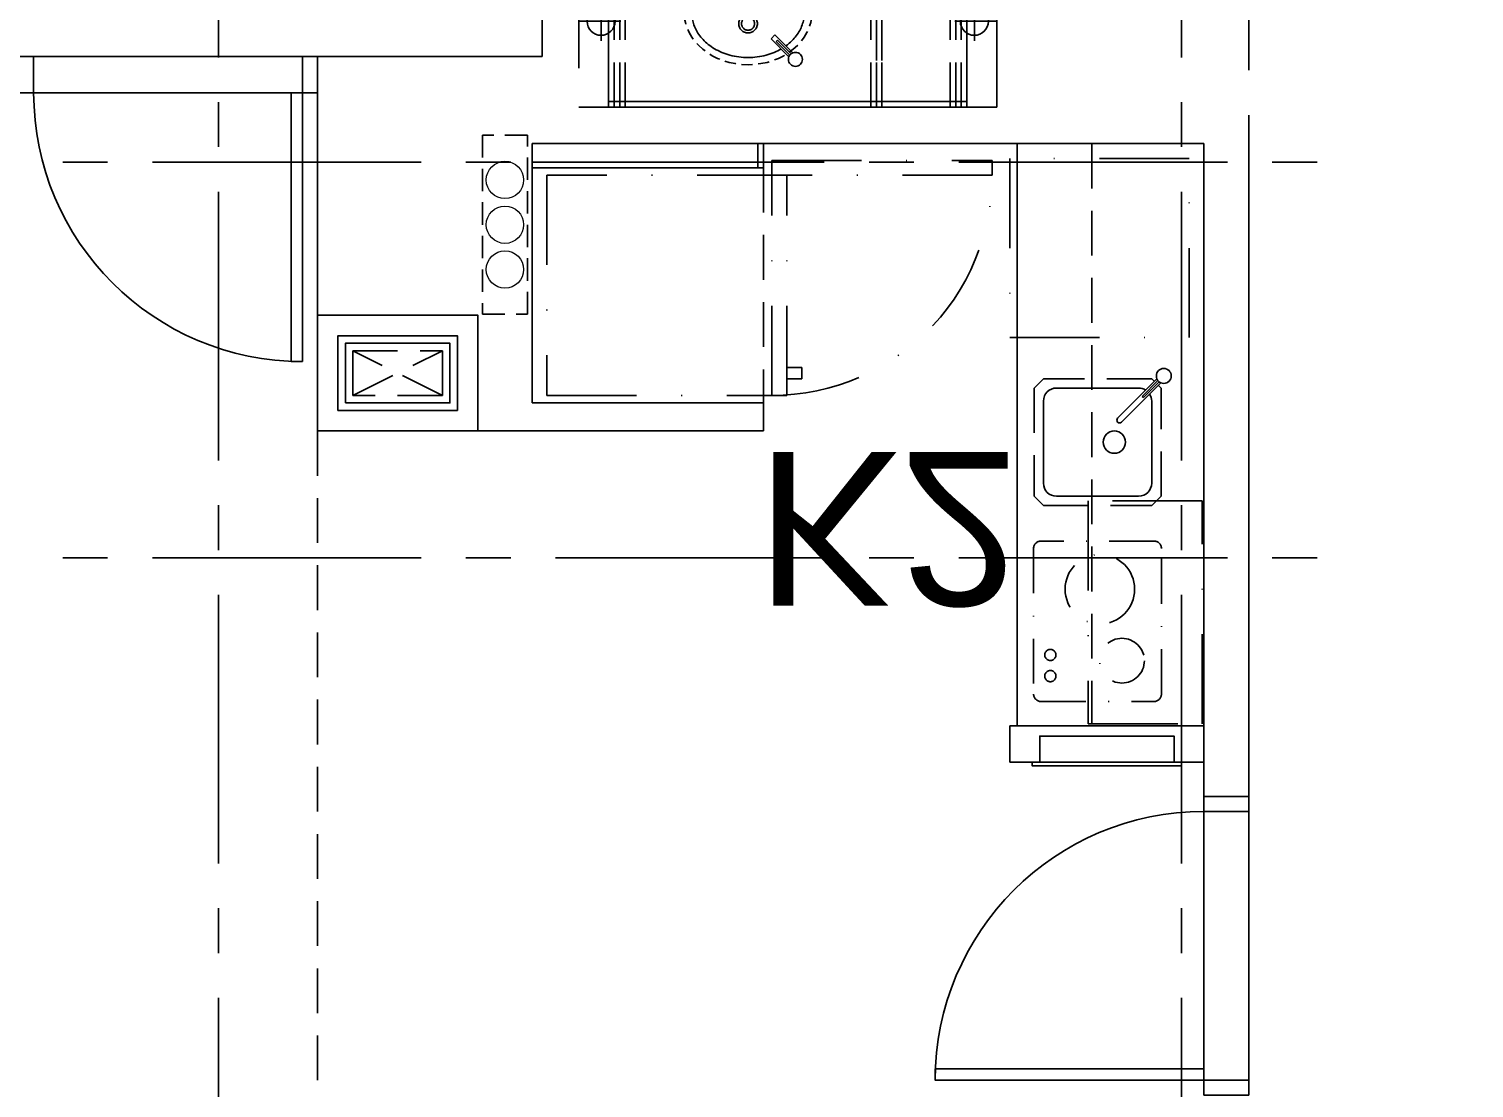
# Model space of a CAD drawing. Header units: inches. Extents: x 5995 to 10907, y 3795 to 5123.
# Drawn here: x 8814.8 to 9008.3, y 4742.2 to 4884.1 of the extents above; entities that cross this region are included whole.
import ezdxf
from ezdxf.xclip import XClip

# ---------------------------------------------------------------- set-up
doc = ezdxf.new("R2010")
doc.units = ezdxf.units.IN
doc.header["$LTSCALE"] = 48
doc.header["$MEASUREMENT"] = 0
doc.header["$XCLIPFRAME"] = 0
for name, pattern in [('CENTER2', [1.125, 0.75, -0.125, 0.125, -0.125]), ('DASHDOT2', [0.5, 0.25, -0.125, 0, -0.125]), ('HIDDEN', [0.375, 0.25, -0.125]), ('HIDDEN2', [0.1875, 0.125, -0.0625])]:
    doc.linetypes.add(name, pattern=pattern)
for name, color, linetype in [('_0_Objects', 8, 'Continuous'), ('A-Door', 8, 'Continuous'), ('A-Door-Head', 8, 'Continuous'), ('A-Eqpm', 8, 'Continuous'), ('A-Eqpm-NIC', 8, 'DASHDOT2'), ('A-Flor-Case', 8, 'Continuous'), ('A-Flor-Case-Hidden', 8, 'HIDDEN2'), ('A-Flor-Outline', 8, 'Continuous'), ('A-Flor-Ovhd', 8, 'HIDDEN2'), ('A-Flor-Pfix', 8, 'Continuous'), ('A-Flor-Soffit', 8, 'HIDDEN2'), ('A-Flor-Spcl', 8, 'Continuous'), ('A-Flor-Wall Mtd Fixture', 8, 'Continuous'), ('A-Grid(3-32)', 8, 'CENTER2'), ('A-HVAC', 8, 'HIDDEN2'), ('A-Roof-Below', 8, 'Continuous'), ('A-Wall-Full', 8, 'Continuous')]:
    doc.layers.add(name, color=color, linetype=linetype)
doc.layers.add('G-Anno-Nplt', color=8, linetype='Continuous', lineweight=18, plot=False)
doc.layers.add('G-Anno-View', color=8, linetype='Continuous', lineweight=18, plot=False)
doc.styles.add('G1DIM', font='arial.ttf')
doc.dimstyles.new('Aec-Arch-I-96', dxfattribs={"dimscale": 96, "dimtxt": 0.09375, "dimasz": 0.0625, "dimexe": 0.0625, "dimexo": 0.0625, "dimgap": 0.03125, "dimtad": 1, "dimdec": 3, "dimzin": 3, "dimdsep": 46, "dimlunit": 4, "dimtxsty": 'G1DIM', "dimblk": 'ARCHTICK', "dimcen": 0.09375, "dimclrd": 256, "dimclre": 256, "dimclrt": 256, "dimazin": 2, "dimtfac": 0.75, "dimtdec": 3, "dimtix": 1, "dimtmove": 2, "dimatfit": 2, "dimldrblk": 'OPEN90', "dimfxl": 0.0625, "dimtolj": 1, "dimtzin": 0, "dimarcsym": 0})

# ---------------------------------------------------------------- blocks, each defined once
blk = doc.blocks.new('36in door')
blk.add_lwpolyline([(-1.5, -36), (0, -36), (0, 0), (-1.5, 0)], close=True)
blk.add_arc((0, 0), 36, 180, 270)
blk = doc.blocks.new('refrigerator')
blk.add_line((-30.125, 0), (-30.125, -29.5))
for points in [[(-32.125, -29.5), (0, -29.5), (0, 0), (-32.125, 0)], [(-34.125, -3.75), (-32.125, -3.75), (-32.125, -2.25), (-34.125, -2.25)], [(-59.62500000000008, -31.5), (-59.62500000000008, -29.5), (-30.12500000000008, -29.5), (-30.12500000000008, -31.5)]]:
    blk.add_lwpolyline(points, close=True)
blk.add_arc((-30.12500000000008, -29.5), 29.5, 89.9999999999998, 183.8874415421603)
blk = doc.blocks.new('kitchen faucet')
for p, q in [((0.9270248108869579, 0.375), (8.375, 0.375)), ((1, 0.125), (4, 0.125)), ((4, -0.125), (4, 0.125)), ((0.9270248108869579, -0.375), (8.375, -0.375)), ((1, -0.125), (4, -0.125))]:
    blk.add_line(p, q)
blk.add_circle((0, 0), 1)
blk.add_arc((8.375, 0), 0.3749999999999999, 270, 90)
blk = doc.blocks.new('kitchen sink')
blk.add_lwpolyline([(-14.94352743241843, -6.97385751830825, 0.1433289715802879), (-14, -7.25), (-3, -7.25, 0.414213562373095), (-1.25, -5.5), (-1.25, 5.5, 0.414213562373095), (-3, 7.25), (-14, 7.25, 0.414213562373095), (-15.75, 5.5), (-15.75, -5.5, 0.1433289715802932), (-15.47385751830827, -6.443527432418477, 0.1433289715802932)], format="xyb")
blk.add_circle((-10.75, 0), 1.5)
at = {"layer": 'A-Flor-Case-Hidden'}
for p, q in [((-15.75, 8.5), (-17, 7.25)), ((-1.25, 8.5), (0, 7.25)), ((-16.6401650429449, -7.609834957055), (-17, -7.25)), ((-1.25, -8.5), (0, -7.25)), ((-15.75, -8.5), (-16.10983495705516, -8.140165042944773))]:
    blk.add_line(p, q, dxfattribs=at)
for points in [[(-1.25, 8.5), (-15.75000000000001, 8.5)], [(-17, 7.25), (-17, -7.25)], [(0, -7.25), (0, 7.25)], [(-15.75, -8.5), (-1.25, -8.5)]]:
    blk.add_lwpolyline(points, dxfattribs=at)
at = {"rotation": 45.00000000000001}
blk.add_blockref('kitchen faucet', (-17.375, -8.875), dxfattribs=at)
blk = doc.blocks.new('cooktop')
at = {"ltscale": 0.5}
blk.add_lwpolyline([(-7.5625, -21.5), (7.5625, -21.5, 0.414213562373095), (8.5625, -20.5), (8.5625, -1, 0.414213562373095), (7.5625, 0), (-7.5625, 0, 0.414213562373095), (-8.5625, -1), (-8.5625, -20.5, 0.414213562373095)], format="xyb", close=True, dxfattribs=at)
for centre, radius in [((-3.272838357697431, -5.46857169271675), 3), ((6.323797393350439, -3.40167314921996), 0.75), ((6.323797393350439, -6.241313674500589), 0.75), ((-0.3137133851775005, -15.04573224458431), 4.655318865639856)]:
    blk.add_circle(centre, radius, dxfattribs=at)
blk = doc.blocks.new('_ArchTick')
at = {"linetype": 'ByBlock', "const_width": 0.15}
blk.add_lwpolyline([(-0.5, -0.5), (0.5, 0.5)], dxfattribs=at)
blk = doc.blocks.new('*D177')
at = {"layer": 'Defpoints', "transparency": 16777216}
for p in [(-59.00000000001455, 34.87499999996908), (-90.00000000001455, 34.74999999999091), (-59.00000000001455, 25.02093548732591)]:
    blk.add_point(p, dxfattribs=at)
at = {"layer": 'G-Anno-Nplt', "lineweight": -2, "transparency": 16777216}
for p, q in [((-90.00000000001455, 33.24999999999091), (-90.00000000001455, 23.52093548732591)), ((-59.00000000001455, 33.37499999996908), (-59.00000000001455, 23.52093548732591)), ((-90.00000000001455, 25.02093548732591), (-59.00000000001455, 25.02093548732591))]:
    blk.add_line(p, q, dxfattribs=at)
at = {"layer": 'G-Anno-Nplt', "lineweight": -2, "transparency": 16777216, "xscale": 1.5, "yscale": 1.5, "zscale": 1.5, "rotation": 180}
blk.add_blockref('_ArchTick', (-90.00000000001455, 25.02093548732591), dxfattribs=at)
at = {"layer": 'G-Anno-Nplt', "lineweight": -2, "transparency": 16777216, "xscale": 1.5, "yscale": 1.5, "zscale": 1.5}
blk.add_blockref('_ArchTick', (-59.00000000001455, 25.02093548732591), dxfattribs=at)
at = {"layer": 'G-Anno-Nplt', "transparency": 16777216, "insert": (-74.50000000001455, 26.90053985294665), "char_height": 2.25, "attachment_point": 5, "style": 'G1DIM'}
blk.add_mtext('\\A1;2\'-7"', dxfattribs=at)
blk = doc.blocks.new('_Open90')
at = {"linetype": 'ByBlock', "lineweight": -2}
for p, q in [((0, 0), (-1, 0)), ((-0.5, 0.5), (0, 0)), ((0, 0), (-0.5, -0.5))]:
    blk.add_line(p, q, dxfattribs=at)
blk = doc.blocks.new('*D178')
at = {"layer": 'Defpoints', "transparency": 16777216}
for p in [(-59.00000000001455, 34.74999999999272), (-24.99999999998727, 34.75000000000364), (-24.99999999998727, 25.02093548732591)]:
    blk.add_point(p, dxfattribs=at)
at = {"layer": 'G-Anno-Nplt', "lineweight": -2, "transparency": 16777216}
for p, q in [((-59.00000000001455, 33.24999999999272), (-59.00000000001455, 23.52093548732591)), ((-24.99999999998727, 33.25000000000364), (-24.99999999998727, 23.52093548732591)), ((-59.00000000001455, 25.02093548732591), (-24.99999999998727, 25.02093548732591))]:
    blk.add_line(p, q, dxfattribs=at)
at = {"layer": 'G-Anno-Nplt', "lineweight": -2, "transparency": 16777216, "xscale": 1.5, "yscale": 1.5, "zscale": 1.5, "rotation": 180}
blk.add_blockref('_ArchTick', (-59.00000000001455, 25.02093548732591), dxfattribs=at)
at = {"layer": 'G-Anno-Nplt', "lineweight": -2, "transparency": 16777216, "xscale": 1.5, "yscale": 1.5, "zscale": 1.5}
blk.add_blockref('_ArchTick', (-24.99999999998727, 25.02093548732591), dxfattribs=at)
at = {"layer": 'G-Anno-Nplt', "transparency": 16777216, "insert": (-42.00000000000091, 26.91972470969972), "char_height": 2.25, "attachment_point": 5, "style": 'G1DIM'}
blk.add_mtext('\\A1;2\'-10"', dxfattribs=at)
blk = doc.blocks.new('*D179')
at = {"layer": 'Defpoints', "transparency": 16777216}
for p in [(-59.00000000001637, 34.74999999999272), (-65.8420733913299, 1.938201646952453e-15), (-59.00000000001637, 0)]:
    blk.add_point(p, dxfattribs=at)
at = {"layer": 'G-Anno-Nplt', "lineweight": -2, "transparency": 16777216}
for p, q in [((-60.50000000001637, 34.74999999999272), (-67.34207339132989, 34.74999999999272)), ((-65.84207339132989, 34.74999999999272), (-65.8420733913299, 1.938201646952453e-15)), ((-60.50000000001637, 4.249154173235983e-16), (-67.3420733913299, 2.363117064276051e-15))]:
    blk.add_line(p, q, dxfattribs=at)
at = {"layer": 'G-Anno-Nplt', "lineweight": -2, "transparency": 16777216, "xscale": 1.5, "yscale": 1.5, "zscale": 1.5}
for p, rotation in [((-65.84207339132989, 34.74999999999272), 90), ((-65.8420733913299, 1.938201646952453e-15), 270)]:
    blk.add_blockref('_ArchTick', p, dxfattribs=dict(at, rotation=rotation))
at = {"layer": 'G-Anno-Nplt', "transparency": 16777216, "insert": (-68.59842571056592, 17.37499999999635), "char_height": 2.25, "attachment_point": 5, "rotation": 90, "style": 'G1DIM'}
blk.add_mtext('\\A1;2\'-10{\\H0.750000x;\\S3/4;}"', dxfattribs=at)
blk = doc.blocks.new('*D180')
at = {"layer": 'Defpoints', "transparency": 16777216}
for p in [(-24.99999999998727, 25.02093548732591), (1.818989403545856e-12, 25.02093548732591), (1.818989403545856e-12, 25.02093548732591)]:
    blk.add_point(p, dxfattribs=at)
at = {"layer": 'G-Anno-Nplt', "lineweight": -2, "transparency": 16777216}
blk.add_line((-24.99999999998727, 25.02093548732591), (1.818989403545856e-12, 25.02093548732591), dxfattribs=at)
at = {"layer": 'G-Anno-Nplt', "lineweight": -2, "transparency": 16777216, "xscale": 1.5, "yscale": 1.5, "zscale": 1.5, "rotation": 180}
blk.add_blockref('_ArchTick', (-24.99999999998727, 25.02093548732591), dxfattribs=at)
at = {"layer": 'G-Anno-Nplt', "lineweight": -2, "transparency": 16777216, "xscale": 1.5, "yscale": 1.5, "zscale": 1.5}
blk.add_blockref('_ArchTick', (1.818989403545856e-12, 25.02093548732591), dxfattribs=at)
at = {"layer": 'G-Anno-Nplt', "transparency": 16777216, "insert": (-12.49999999999272, 26.90053985294665), "char_height": 2.25, "attachment_point": 5, "style": 'G1DIM'}
blk.add_mtext('\\A1;2\'-1"', dxfattribs=at)
blk = doc.blocks.new('*D181')
at = {"layer": 'Defpoints', "transparency": 16777216}
for p in [(3.637978807091713e-12, 78), (0, 0), (6.357421104847162, -1.800910827911989e-15)]:
    blk.add_point(p, dxfattribs=at)
at = {"layer": 'G-Anno-Nplt', "lineweight": -2, "transparency": 16777216}
for p, q in [((1.500000000003638, 78), (7.85742110484718, 78)), ((6.35742110484718, 78), (6.357421104847162, -1.800910827911989e-15)), ((1.5, -4.249154173235984e-16), (7.857421104847162, -2.225826245235588e-15))]:
    blk.add_line(p, q, dxfattribs=at)
at = {"layer": 'G-Anno-Nplt', "lineweight": -2, "transparency": 16777216, "xscale": 1.5, "yscale": 1.5, "zscale": 1.5}
for p, rotation in [((6.35742110484718, 78), 90), ((6.357421104847162, -1.800910827911989e-15), 270)]:
    blk.add_blockref('_ArchTick', p, dxfattribs=dict(at, rotation=rotation))
at = {"layer": 'G-Anno-Nplt', "transparency": 16777216, "insert": (4.458631882473359, 39), "char_height": 2.25, "attachment_point": 5, "rotation": 90, "style": 'G1DIM'}
blk.add_mtext('\\A1;6\'-6"', dxfattribs=at)
blk = doc.blocks.new('shower head')
for p, q in [((0.5, 0.25), (4.482786857688097, 0.2500000000025011)), ((6.042794623776771, 1.495401227292405), (4.497995862483094, 1.499996866363063)), ((0.4999999999999858, -0.25), (4.481603635898281, -0.2499999999974989)), ((6.022975186829711, -1.504237855005158), (4.491655762012087, -1.49999551940391))]:
    blk.add_line(p, q)
blk.add_lwpolyline([(0, -1.125), (0.5, -1.125), (0.5, 1.125), (0, 1.125)], close=True)
at = {"extrusion": (0, 0, -1)}
for centre, start_param, end_param in [((4.495311645545527, 4.547473508864641e-12), 4.878707650173357, 10.82699609266944), ((6.024385509791543, -0.004243297665425416), 6.26599830275396, 9.430838783973222)]:
    blk.add_ellipse(centre, major_axis=(0.003503243768375877, 1.499995909088731), ratio=0.4837345158988923, start_param=start_param, end_param=end_param, dxfattribs=at)
blk.add_open_spline([(4.482786857688097, 0.2500000000022737), (4.487319177958213, 0.2047685365964753), (4.490775320784849, 0.1591643370102247), (4.492874271991624, 0.1130900714290419), (4.49631322013704, 0.03760141325528821), (4.49610892864554, -0.0391490881536356), (4.492268892784622, -0.1146035032752479), (4.489949600694501, -0.1601762100142423), (4.486304033328622, -0.2052761202571673), (4.481603635898253, -0.2499999999977263)], degree=3, knots=[7.633998918920588, 7.633998918920588, 7.633998918920588, 7.633998918920588, 7.755289448368348, 7.755289448368348, 7.755289448368348, 7.954013382471494, 7.954013382471494, 7.954013382471494, 8.074038003380691, 8.074038003380691, 8.074038003380691, 8.074038003380691])
blk = doc.blocks.new('shower curtain rod')
for p, q in [((-59.75000000000003, 0), (-60.00000000000003, 0)), ((-59.75000000000003, -2.5), (-59.75000000000003, 0)), ((-0.25, 0), (0, 0)), ((-0.25, -2.5), (-0.25, 0)), ((-59.75000000000003, -0.75), (-58.85741635384332, -0.75)), ((-59.75000000000003, -1.75), (-59.00000000000003, -1.75)), ((-0.25, -0.75), (-1.142583646156709, -0.75)), ((-0.25, -1.75), (-1, -1.75)), ((-59.75000000000003, -2.5), (-60.00000000000003, -2.5)), ((-0.25, -2.5), (0, -2.5))]:
    blk.add_line(p, q)
for centre, radius, start, end in [((-30, 101.3749999999964), 107.1249999999963, 254.2933733959757, 285.7066266040243), ((-30, 101.3438098274019), 106.0938098274015, 254.2167428464521, 285.7832571535479)]:
    blk.add_arc(centre, radius, start, end)
blk = doc.blocks.new('tub plan')
for p, q in [((0.1186772362539159, -32.2490343565205), (0.1186772362539159, -0.3061772362543707)), ((59.44017723625393, -0.1186772362525517), (0.3061772362539159, -0.1186772362525517)), ((59.62767723625393, -32.2490343565205), (59.62767723625393, -0.3061772362525517)), ((2.248177236253923, -16.49817723625347), (2.248177236253923, -19.99817723625347)), ((0.1856772362539232, -33.8624539315515), (0.1856772362539232, -32.3624539315515)), ((59.56067723625392, -33.8624539315515), (59.56067723625392, -32.36245393154968)), ((-0.06682276374613139, -33.87317723625347), (59.81317723625398, -33.87317723625347))]:
    blk.add_line(p, q)
blk.add_circle((7.623177236253923, -18.24817723625347), 1.09375)
for centre, radius, start, end in [((0.3061772362539159, -0.3061772362525517), 0.1875, 90, 180), ((59.44017723625393, -0.3061772362525517), 0.1875, 0, 90), ((14.37253288923603, -18.24817723625347), 12.25, 90, 171.7867892982753), ((14.49817723625392, -18.24817723625347), 10.59, 90, 180), ((29.9978550627452, -982.4762710983778), 976.6031018206083, 89.08324762313381, 90.91675237686617), ((29.7721445424495, -940.7311558983056), 933.1979841312053, 89.06217870603106, 90.93782129396892), ((45.04611184864689, -12.15817723625332), 4.5, 8.047846247277965, 90), ((45.62317723625392, -18.24817723625347), 12.25, 270, 90), ((1.97452144383351, -18.24817723625347), 48, 351.952153752722, 8.047846247277965), ((14.49817723625392, -18.24817723625347), 10.59, 180, 270), ((14.37253288923603, -18.24817723625347), 12.25, 188.2132107017247, 270), ((45.04611184864689, -24.33817723625361), 4.5, 270, 351.952153752722), ((29.7721445424495, 904.2348014257987), 933.1979841312053, 269.0621787060311, 270.9378212939689), ((29.9978550627452, 945.9799166258708), 976.6031018206083, 269.0832476231338, 270.9167523768662), ((0.2481772362539232, -32.2490343565205), 0.1295, 180, 241.1429827185196), ((59.49817723625392, -32.2490343565205), 0.1295, 298.8570172814803, 0), ((0.248677236254025, -33.68717723625377), 0.13, 246.639862877424, 270), ((29.87317723625392, 1136.1268227649), 1170.375000001152, 268.5495514018816, 271.4504485981185), ((59.81317723625398, -33.81317723625398), 0.06, 270, 0)]:
    blk.add_arc(centre, radius, start, end)
at = {"layer": 'A-Flor-Pfix'}
blk.add_blockref('shower head', (-0.06682276374522189, -18.24817723625347), dxfattribs=at)
at = {"layer": 'A-Flor-Spcl'}
blk.add_blockref('shower curtain rod', (59.87317723625347, -28.62317723625347), dxfattribs=at)
blk = doc.blocks.new('Toiliet American Std Cadet Pro')
for p, q in [((-6.8458210762401e-06, 8.062500000000682), (6.84582104781839e-06, -8.062500000000455)), ((5.839921660070786, 9.062505791591093), (0.9999923428219972, 9.062500811356813)), ((6.839922910565974, 7.896269271069514), (6.83992247142703, 8.062506602947906)), ((7.531675966204034, 6.5162270408739), (6.99574209232037, 7.360211553805357)), ((7.687504852041457, -5.98014813940199), (7.68749514795843, 5.980169323609744)), ((6.995754035816532, -7.360191492113245), (7.531686540155164, -6.516206109515224)), ((1.000007657177292, -9.062499188643415), (5.839936974426081, -9.062494208408907)), ((6.839936163069183, -8.062493397052776), (6.839935723930012, -7.896249462226478))]:
    blk.add_line(p, q)
for centre, radius, start, end in [((0.9999931541785827, 8.062500811357268), 0.9999999999999999, 90.00004648730803, 180.000046487308), ((5.839922471427371, 8.06250579159132), 0.9999999999999999, 4.648730802774381e-05, 90.00004648730803), ((7.839922910565861, 7.896270082426099), 1.00000000000023, 180.000046487282, 212.4157267287875), ((6.687495147958543, 5.980168512253158), 1.000000000000227, 4.648730802774381e-05, 32.4157267288182), ((10.88910110862361, 10.10133413929634), 4.911750858309969, 226.878355171493, 295.5830616127054), ((10.88911725706632, -10.10130787825301), 4.911750778598119, 64.4170277726952, 133.1217347887163), ((7.839935723929699, -7.896248650869893), 0.9999999999999999, 147.5843662458017, 180.000046487308), ((6.687504852041769, -5.98014895075903), 0.999999999999916, 327.5843662458179, 4.648730802774381e-05), ((1.000006845820707, -8.06249918864387), 0.9999999999999999, 180.000046487308, 270.000046487308), ((5.839936163069495, -8.062494208409362), 0.9999999999999999, 270.000046487308, 4.648730802774381e-05)]:
    blk.add_arc(centre, radius, start, end)
for major_axis, ratio, start_param, end_param in [((9.174326882969053, 7.44365080935051e-06), 0.762998756125892, 4.086016556575147, 8.480354057783977), ((9.174326882969057, 7.44365076045988e-06), 0.7629987561258906, 2.197168750605836, 4.086016556577484)]:
    blk.add_ellipse((18.38817311703089, 1.911255458253436e-05), major_axis=major_axis, ratio=ratio, start_param=start_param, end_param=end_param)
blk = doc.blocks.new('wall sconce')
for p, q in [((2, -2.625), (2, 2.625)), ((-1, 0), (4.625, 0))]:
    blk.add_line(p, q)
blk.add_circle((2, 0), 1.875)
blk = doc.blocks.new('sink1915rear')
for p, q in [((-6.004823403472336, -4.539642394007879), (-3.607189023905249, -6.937276773574965)), ((-5.778622522350549, -4.412289884536392), (-3.960742414498522, -6.230169992388417)), ((-5.601845827053911, -4.235513189239756), (-3.783965719201888, -6.05339329709178)), ((-5.474493317582425, -4.009312308117968), (-3.076858938015338, -6.406946687685053)), ((-3.960742414498522, -6.230169992388417), (-3.783965719201888, -6.05339329709178)), ((-3.607189023905249, -6.937276773574965), (-3.076858938015338, -6.406946687685053))]:
    blk.add_line(p, q)
blk.add_circle((-6.347227801003122, -3.666907910587183), 0.9375)
for points, knots in [([(-5.068493935649283, -5.475971861836875), (-5.158453843785232, -5.541295895701818), (-5.499234016115146, -5.801062842462793), (-6.033423511483338, -6.293099343300849), (-6.597211587900805, -6.98617685947119), (-7.025952191445331, -7.708484889703257), (-7.324374776655734, -8.448638472511954), (-7.500775518326225, -9.197108066528614), (-7.559659323057947, -9.949188037262637), (-7.500745584228877, -10.70145636589178), (-7.324216297325545, -11.45046201719007), (-7.025472792042468, -12.19140276557655), (-6.596190983354095, -12.91461983421322), (-6.031694278158003, -13.60861709277041), (-5.327277413640399, -14.25751553891327), (-4.481233270928467, -14.83824198700177), (-3.502784771569392, -15.32976732019944), (-2.408215916333365, -15.70215543521141), (-1.22713508602255, -15.94594164893018), (-0.4117005270669409, -15.97701054819682), (0.0004589975065272256, -15.99271425195836)], [5.387657404741645, 5.387657404741645, 5.387657404741645, 5.387657404741645, 5.720939566022763, 6.671914558966629, 7.558930469905226, 8.391938934834847, 9.182353751364623, 9.94385050592812, 10.6900528230439, 11.43645772895954, 12.19852389533066, 12.98981513865818, 13.82391691069281, 14.71212740683209, 15.6642881085877, 16.68723626789985, 17.78085518532396, 18.93843724306726, 20.14741629025649, 21.38303016869123, 21.38303016869123, 21.38303016869123, 21.38303016869123]), ([(0.0004528601065345583, -3.91076877255836), (-0.4126250764766866, -3.926481334309422), (-1.229345721615267, -3.957547562818874), (-2.411726861462984, -4.201425570674523), (-3.481891077401134, -4.565371331874287), (-4.132568998395769, -4.888289128985303), (-4.42554070006971, -5.058264925630697)], [0, 0, 0, 0, 1.238365004979438, 2.448444170486671, 3.606048187069407, 4.621257040060851, 4.621257040060851, 4.621257040060851, 4.621257040060851])]:
    blk.add_open_spline(points, degree=3, knots=knots)
for points in [[(0.0004528598065292044, -3.910768090758356), (1.235398677506524, -3.992301177658359), (2.421989394306536, -4.229653737358358), (3.51674184070653, -4.605959435758358), (4.492905708806532, -5.097619465258358), (5.333913246206535, -5.678187459458357), (6.032236193606522, -6.323730615858359), (6.590464929406522, -7.013078333958358), (7.014007638706531, -7.730387864458358), (7.308822586206531, -8.463773831658358), (7.482779795906524, -9.205143845458359), (7.540467743906532, -9.949121220958357), (7.482760787506535, -10.69330034585836), (7.308676673006531, -11.43522553545836), (7.013537163906534, -12.16942574765836), (6.589443024006528, -12.88767952865836), (6.030482920006534, -13.57797237235836), (5.331320934106529, -14.22435491845836), (4.489510967006524, -14.80557130815836), (3.512820066106528, -15.29762395235836), (2.418128098406527, -15.67403827005836), (1.232639430006529, -15.91129127545836), (0.000458997406525441, -15.99271460255836)], [(0.0001532756065358853, -9.702288986758358), (-0.4781987342934713, -9.607139346958359), (-0.8837266100934755, -9.336176053958358), (-1.154693306093471, -8.930650118958358), (-1.249846724393464, -8.452298014358359), (-1.154698973993476, -7.973941538058359), (-0.8837337915934711, -7.568409100958359), (-0.4782032952934685, -7.297440515658359), (0.0001532756065358853, -7.20228898665836)], [(0.0001532816065292764, -7.57728898665836), (-0.3346915431934718, -7.643893076658358), (-0.6185694750934658, -7.833574870258357), (-0.8082429797934694, -8.117445001858357), (-0.8748467242934694, -8.452295324158356), (-0.8082390134934698, -8.787142547058359), (-0.6185644455934707, -9.07100813245836), (-0.3346883527934708, -9.260686218258357), (0.0001532824065293426, -9.32728898665836)], [(0.0001532756065358853, -9.702288986758358), (0.4785052856065306, -9.607139346958359), (0.8840331614065349, -9.336176053958358), (1.154999857306535, -8.930650118958358), (1.250153275606536, -8.452298014358359), (1.155005525206533, -7.973941538058359), (0.8840403429065304, -7.568409100958359), (0.4785098466065278, -7.297440515658359), (0.0001532756065358853, -7.20228898665836)], [(0.0001532816065292764, -7.57728898665836), (0.3349980945065312, -7.643893076658358), (0.6188760264065252, -7.833574870258357), (0.8085495311065358, -8.117445001858357), (0.8751532756065359, -8.452295324158356), (0.8085455648065292, -8.787142547058359), (0.61887099690653, -9.07100813245836), (0.3349949041065301, -9.260686218258357), (0.0001532824065293426, -9.32728898665836)]]:
    blk.add_spline(points, degree=3)
at = {"layer": 'A-Flor-Case-Hidden', "linetype": 'HIDDEN2', "ltscale": 0.25, "extrusion": (0, 0, -1)}
blk.add_ellipse((0.0001532769065306638, -10.01428898665836), major_axis=(-8.5625, 0), ratio=0.8248175182481752, dxfattribs=at)
blk = doc.blocks.new('41in Std Vanity')
at = {"layer": 'A-Flor-Case'}
for p, q in [((23.00000000001091, 52), (0, 52)), ((0.7500000000013642, 4), (0.7500000000109139, 52)), ((23.00000000000045, 4), (23.00000000001091, 52)), ((23.00000000000045, 4), (4.547473508864641e-13, 4))]:
    blk.add_line(p, q, dxfattribs=at)
at = {"layer": 'A-Flor-Case-Hidden'}
for p, q in [((0, 51.25), (22.00000000000091, 51.25)), ((0, 50.5), (21.25000000000114, 50.5)), ((22.00000000000091, 4.75), (22.00000000001, 51.125)), ((0, 49.75), (21.25000000000114, 49.75)), ((0, 16.875), (21.25000000000114, 16.875)), ((0, 16.125), (21.25000000000114, 16.125)), ((21.25000000000364, 16.125), (0.750000000003638, 16.125)), ((0, 15.375), (22.00000000000091, 15.375)), ((21.25000000000364, 15.375), (0.750000000003638, 15.375)), ((0, 6.25), (21.25000000000114, 6.25)), ((0, 5.5), (21.25000000000114, 5.5)), ((0, 4.75), (22.00000000000091, 4.75))]:
    blk.add_line(p, q, dxfattribs=at)
for points in [[(21.25000000000114, 49.75), (22.00000000000091, 49.75), (22.00000000000091, 51.25), (21.25000000000114, 51.25)], [(21.25000000000114, 16.875), (22.00000000000091, 16.875), (22.00000000000091, 15.375), (21.25000000000114, 15.375)], [(21.25000000000114, 6.25), (22.00000000000091, 6.25), (22.00000000000091, 4.75), (21.25000000000114, 4.75)]]:
    blk.add_lwpolyline(points, close=True, dxfattribs=at)
at = {"layer": 'A-Wall-Full'}
for p, q in [((0, 0), (0, 56)), ((0, 56), (23.00000000001091, 55.99999999999091)), ((23.00000000001091, 0), (0, 0))]:
    blk.add_line(p, q, dxfattribs=at)
at = {"layer": 'A-Flor-Pfix', "rotation": 90}
blk.add_blockref('sink1915rear', (2.736114859054396, 33.31233616187853), dxfattribs=at)
at = {"layer": 'A-Flor-Wall Mtd Fixture', "xscale": -1, "rotation": 90}
blk.add_blockref('wall sconce', (11.500000000005, 54.99999999999545), dxfattribs=at)
at = {"layer": 'A-Flor-Wall Mtd Fixture', "rotation": 90}
blk.add_blockref('wall sconce', (11.50000000000546, 1), dxfattribs=at)
blk = doc.blocks.new('*D132')
at = {"layer": 'Defpoints', "transparency": 16777216}
for p in [(4.875, 128.6673080907567), (60.87500000000182, 129.1323576740833), (60.87500000000182, 129.1323576740833)]:
    blk.add_point(p, dxfattribs=at)
at = {"layer": 'G-Anno-Nplt', "lineweight": -2, "transparency": 16777216}
for p, q in [((4.875, 130.1673080907567), (4.875, 130.6323576740833)), ((4.875, 129.1323576740833), (60.87500000000182, 129.1323576740833))]:
    blk.add_line(p, q, dxfattribs=at)
at = {"layer": 'G-Anno-Nplt', "lineweight": -2, "transparency": 16777216, "xscale": 1.5, "yscale": 1.5, "zscale": 1.5, "rotation": 180}
blk.add_blockref('_ArchTick', (4.875, 129.1323576740833), dxfattribs=at)
at = {"layer": 'G-Anno-Nplt', "lineweight": -2, "transparency": 16777216, "xscale": 1.5, "yscale": 1.5, "zscale": 1.5}
blk.add_blockref('_ArchTick', (60.87500000000182, 129.1323576740833), dxfattribs=at)
at = {"layer": 'G-Anno-Nplt', "transparency": 16777216, "insert": (32.87500000000091, 131.0311468964571), "char_height": 2.25, "attachment_point": 5, "style": 'G1DIM'}
blk.add_mtext('\\A1;4\'-8"', dxfattribs=at)
blk = doc.blocks.new('*D133')
at = {"layer": 'Defpoints', "transparency": 16777216}
for p in [(0, 112.875), (0, 72.875), (10.777293295454, 72.875)]:
    blk.add_point(p, dxfattribs=at)
at = {"layer": 'G-Anno-Nplt', "lineweight": -2, "transparency": 16777216}
for p, q in [((1.5, 112.875), (12.27729329545401, 112.875)), ((10.77729329545401, 112.875), (10.777293295454, 72.875)), ((1.5, 72.875), (12.277293295454, 72.875))]:
    blk.add_line(p, q, dxfattribs=at)
at = {"layer": 'G-Anno-Nplt', "lineweight": -2, "transparency": 16777216, "xscale": 1.5, "yscale": 1.5, "zscale": 1.5}
for p, rotation in [((10.77729329545401, 112.875), 90), ((10.777293295454, 72.875), 270)]:
    blk.add_blockref('_ArchTick', p, dxfattribs=dict(at, rotation=rotation))
at = {"layer": 'G-Anno-Nplt', "transparency": 16777216, "insert": (8.877736678810061, 92.875), "char_height": 2.25, "attachment_point": 5, "rotation": 90, "style": 'G1DIM'}
blk.add_mtext('\\A1;3\'-4"', dxfattribs=at)
blk = doc.blocks.new('*D134')
at = {"layer": 'Defpoints', "transparency": 16777216}
for p in [(47.64094214672514, 68), (47.64094214672514, 0), (47.64094214672514, 0)]:
    blk.add_point(p, dxfattribs=at)
at = {"layer": 'G-Anno-Nplt', "lineweight": -2, "transparency": 16777216}
blk.add_line((47.64094214672515, 68), (47.64094214672514, 0), dxfattribs=at)
at = {"layer": 'G-Anno-Nplt', "lineweight": -2, "transparency": 16777216, "xscale": 1.5, "yscale": 1.5, "zscale": 1.5}
for p, rotation in [((47.64094214672515, 68), 90), ((47.64094214672514, 0), 270)]:
    blk.add_blockref('_ArchTick', p, dxfattribs=dict(at, rotation=rotation))
at = {"layer": 'G-Anno-Nplt', "transparency": 16777216, "insert": (45.74215292435133, 34.00000000000001), "char_height": 2.25, "attachment_point": 5, "rotation": 90, "style": 'G1DIM'}
blk.add_mtext('\\A1;5\'-8"', dxfattribs=at)
blk = doc.blocks.new('*D135')
at = {"layer": 'Defpoints', "transparency": 16777216}
for p in [(52.62499999999454, 7.982648200100812), (88.62499999999454, 8.06000000000131), (52.62499999999454, 3.664844981190981)]:
    blk.add_point(p, dxfattribs=at)
at = {"layer": 'G-Anno-Nplt', "lineweight": -2, "transparency": 16777216}
for p, q in [((52.62499999999454, 6.482648200100812), (52.62499999999454, 2.164844981190981)), ((88.62499999999454, 6.56000000000131), (88.62499999999454, 2.164844981190981)), ((88.62499999999454, 3.664844981190981), (52.62499999999454, 3.664844981190981))]:
    blk.add_line(p, q, dxfattribs=at)
at = {"layer": 'G-Anno-Nplt', "lineweight": -2, "transparency": 16777216, "xscale": 1.5, "yscale": 1.5, "zscale": 1.5, "rotation": 180}
blk.add_blockref('_ArchTick', (52.62499999999454, 3.664844981190981), dxfattribs=at)
at = {"layer": 'G-Anno-Nplt', "lineweight": -2, "transparency": 16777216, "xscale": 1.5, "yscale": 1.5, "zscale": 1.5}
blk.add_blockref('_ArchTick', (88.62499999999454, 3.664844981190981), dxfattribs=at)
at = {"layer": 'G-Anno-Nplt', "transparency": 16777216, "insert": (70.62499999999454, 5.564401597834911), "char_height": 2.25, "attachment_point": 5, "style": 'G1DIM'}
blk.add_mtext('\\A1;3\'-0"', dxfattribs=at)
blk = doc.blocks.new('*D136')
at = {"layer": 'Defpoints', "transparency": 16777216}
for p in [(88.62499999999454, 68), (75.42178461838921, 8.060000000001313), (88.62499999999454, 8.06000000000131)]:
    blk.add_point(p, dxfattribs=at)
at = {"layer": 'G-Anno-Nplt', "lineweight": -2, "transparency": 16777216}
for p, q in [((87.12499999999454, 68), (73.92178461838922, 68)), ((75.42178461838922, 68), (75.42178461838921, 8.060000000001313)), ((87.12499999999454, 8.06000000000131), (73.92178461838921, 8.060000000001315))]:
    blk.add_line(p, q, dxfattribs=at)
at = {"layer": 'G-Anno-Nplt', "lineweight": -2, "transparency": 16777216, "xscale": 1.5, "yscale": 1.5, "zscale": 1.5}
for p, rotation in [((75.42178461838922, 68), 90), ((75.42178461838921, 8.060000000001313), 270)]:
    blk.add_blockref('_ArchTick', p, dxfattribs=dict(at, rotation=rotation))
at = {"layer": 'G-Anno-Nplt', "transparency": 16777216, "insert": (73.5229953960154, 38.03000000000066), "char_height": 2.25, "attachment_point": 5, "rotation": 90, "style": 'G1DIM'}
blk.add_mtext('\\A1;5\'-0"', dxfattribs=at)
blk = doc.blocks.new('Single 12x6 HVAC Shaft')
at = {"layer": 'A-Flor-Outline'}
blk.add_lwpolyline([(3.75, 17.75), (11.75, 17.75), (11.75, 3.75), (3.75, 3.75)], close=True, dxfattribs=at)
at = {"layer": 'A-HVAC'}
for p, q in [((4.75, 16.75), (10.75, 4.75)), ((4.75, 4.75), (10.75, 16.75))]:
    blk.add_line(p, q, dxfattribs=at)
blk.add_lwpolyline([(4.75, 16.75), (10.75, 16.75), (10.75, 4.75), (4.75, 4.75)], close=True, dxfattribs=at)
at = {"layer": 'A-Wall-Full'}
for points in [[(0, 21.5), (15.5, 21.5), (15.5, 0), (0, 0)], [(2.75, 18.75), (12.75, 18.75), (12.75, 2.75), (2.75, 2.75)]]:
    blk.add_lwpolyline(points, close=True, dxfattribs=at)
blk = doc.blocks.new('Plumbing Chase')
at = {"layer": 'A-Flor-Outline', "linetype": 'HIDDEN2', "ltscale": 0.5}
blk.add_lwpolyline([(0.624999999992724, 0), (6.624999999992724, 0), (6.624999999992724, 24), (0.624999999992724, 24)], close=True, dxfattribs=at)
at = {"layer": 'G-Anno-Nplt'}
for centre in [(3.624999999992724, 18), (3.624999999992724, 12), (3.624999999992724, 6)]:
    blk.add_circle(centre, 2.5, dxfattribs=at)
blk = doc.blocks.new('2ND FLOOR - STRUCTURAL GRID')
at = {"layer": 'A-Grid(3-32)'}
for p, q in [((11210.49939669304, -9409.767600574543), (11210.49939669304, -7426.007197794599)), ((11339.49939669304, -9409.767600574543), (11339.49939669304, -7426.007197794599)), ((8119.384439320827, -8457.750000000013), (11897.6143540357, -8457.750000000013)), ((8104.499396678264, -8510.750016335682), (11912.49939667826, -8510.750016335682))]:
    blk.add_line(p, q, dxfattribs=at)
blk = doc.blocks.new('3RD FLOOR CORE & SHELL')
at = {"layer": 'A-Roof-Below'}
blk.add_lwpolyline([(-3094.875603306959, -14061), (-3094.875603306959, -13840.125), (-3413.17060330696, -13840.125), (-3413.17060330696, -13897.00013972001)], dxfattribs=at)
blk = doc.blocks.new('Suite Kitchen 1')
at = {"layer": 'A-Eqpm'}
for points in [[(-3, 82.875), (-23, 82.875), (-23, 83.375), (-3, 83.375)], [(-4, 82.875), (-22, 82.875), (-22, 79.375), (-4, 79.375)]]:
    blk.add_lwpolyline(points, close=True, dxfattribs=at)
at = {"layer": 'A-Eqpm-NIC'}
for points in [[(-0.25, 47.875), (-15.5, 47.875), (-15.5, 77.75), (-0.25, 77.75)], [(-1.999999999983629, 2.000000000001819), (-25.99999999998363, 2.000000000001819), (-25.99999999998363, 26.00000000000182), (-1.999999999983629, 26.00000000000182)]]:
    blk.add_lwpolyline(points, close=True, dxfattribs=at)
at = {"layer": 'A-Flor-Case'}
for p, q in [((-25, 77.99999999999272), (-24.99999999997635, -5.456968210637569e-12)), ((-59.00000000001455, 3.249999999990905), (-90.00000000001455, 3.249999999990905)), ((-59.75000000001455, 2.499999999990905), (-90.00000000001455, 2.499999999990905)), ((-59.75000000001455, 3.249999999990905), (-59.75000000001455, 0)), ((-59.00000000001455, 3.249999999990905), (-59.00000000001455, 0))]:
    blk.add_line(p, q, dxfattribs=at)
at = {"layer": 'A-Flor-Ovhd'}
for p, q in [((-14.99999999998727, 1.818989403545856e-12), (-14.99999999998727, 77.75000000000182)), ((-59.00000000001455, 3.249999999990905), (-59.00000000001455, 34.87499999996908))]:
    blk.add_line(p, q, dxfattribs=at)
at = {"layer": 'A-Wall-Full'}
for p, q in [((-26, 82.875), (0, 82.875)), ((-26, 78), (-26, 82.875)), ((-26, 78), (0, 78)), ((0, 0), (0, 78)), ((-93.75000000002365, 0), (-93.75000000002365, 38.50000000000546)), ((-59.00000000001455, 38.49999999999272), (-93.75000000002365, 38.50000000000546)), ((-59.00000000001637, 34.74999999999272), (-59.00000000001455, 38.49999999999272)), ((-59.00000000001637, 34.74999999999272), (-90.00000000001455, 34.74999999999091)), ((-90.00000000001455, 0), (-90.00000000001455, 34.74999999999091)), ((-90.00000000001455, 0), (0, 0))]:
    blk.add_line(p, q, dxfattribs=at)
at = {"layer": 'G-Anno-Nplt'}
blk.add_line((-90.00000000001455, -4.875), (0, -4.875), dxfattribs=at)
at = {"layer": 'A-Eqpm-NIC', "extrusion": (0, 0, -1), "zscale": -1}
for name, p in [('cooktop', (14.24999999999272, 74.75000000000182)), ('refrigerator', (88.00000000001455, 33.74999999999091))]:
    blk.add_blockref(name, p, dxfattribs=at)
at = {"layer": 'A-Flor-Pfix', "extrusion": (0, 0, -1), "zscale": -1}
blk.add_blockref('kitchen sink', (22.74999999999272, 40.00000000000182), dxfattribs=at)
at = {"layer": 'G-Anno-View', "insert": (-60.02669812818203, 61.88749855192509), "char_height": 20.58111220381943, "width": 161.6876703932754, "attachment_point": 1, "style": 'G1DIM'}
blk.add_mtext('K2', dxfattribs=at)
at = {"layer": 'G-Anno-Nplt'}
for base, p1, p2, picture, middle in [((6.357421104847162, -1.800910827911989e-15), (3.637978807091713e-12, 78), (0, 0), '*D181', (4.458631882473359, 39)), ((-65.8420733913299, 1.938201646952453e-15), (-59.00000000001637, 34.74999999999272), (-59.00000000001637, 0), '*D179', (-68.59842571056592, 17.37499999999635))]:
    dim = blk.add_linear_dim(base=base, p1=p1, p2=p2, angle=90, dimstyle='Aec-Arch-I-96', override={"dimscale": 24, "dimsah": 1, "dimclrt": 256}, dxfattribs=at)
    dim.commit()
    dim.dimension.update_dxf_attribs({"geometry": picture, "text_midpoint": middle})
for base, p1, p2, picture, middle in [((-59.00000000001455, 25.02093548732591), (-90.00000000001455, 34.74999999999091), (-59.00000000001455, 34.87499999996908), '*D177', (-74.50000000001455, 26.90053985294665)), ((-24.99999999998727, 25.02093548732591), (-59.00000000001455, 34.74999999999272), (-24.99999999998727, 34.75000000000364), '*D178', (-42.00000000000091, 26.91972470969972)), ((1.818989403545856e-12, 25.02093548732591), (-24.99999999998727, 25.02093548732591), (1.818989403545856e-12, 25.02093548732591), '*D180', (-12.49999999999272, 26.90053985294665))]:
    dim = blk.add_linear_dim(base=base, p1=p1, p2=p2, dimstyle='Aec-Arch-I-96', override={"dimscale": 24, "dimsah": 1, "dimclrt": 256}, dxfattribs=at)
    dim.commit()
    dim.dimension.update_dxf_attribs({"geometry": picture, "text_midpoint": middle})
blk = doc.blocks.new('Suite Vanity and Bath 1')
at = {"layer": 'A-Door'}
for points in [[(6.875, 72.875), (4.875, 72.875), (4.875, 68), (6.875, 68)], [(44.875, 72.875), (42.875, 72.875), (42.875, 68), (44.875, 68)]]:
    blk.add_lwpolyline(points, close=True, dxfattribs=at)
at = {"layer": 'A-Door-Head'}
blk.add_lwpolyline([(6.875, 72.87500000000364), (42.875, 72.87500000000364), (42.875, 68), (6.875, 68)], close=True, dxfattribs=at)
at = {"layer": 'A-Flor-Soffit'}
blk.add_line((0, 72.875), (0, 112.875), dxfattribs=at)
at = {"layer": 'A-Wall-Full'}
for p, q in [((0, 112.875), (0, 135.875)), ((4.875, 135.875), (60.87500000000182, 135.875)), ((4.875, 112.875), (4.875, 135.875)), ((60.87500000000182, 110.875), (60.87500000000182, 135.875)), ((0, 112.875), (4.875, 112.875)), ((0, 72.875), (0, 0)), ((0, 72.875), (6.875, 72.875)), ((6.875, 68), (6.875, 72.875)), ((42.875, 68), (42.875, 72.875)), ((42.875, 72.875), (60.87500000000182, 72.875)), ((4.875, 68), (4.875, 0)), ((4.875, 68), (6.875, 68)), ((42.875, 68), (88.62499999999454, 68)), ((88.62499999999454, 8.06000000000131), (88.62499999999454, 68)), ((52.62499999999454, 8.06000000000131), (52.62499999999454, 0)), ((52.62499999999454, 8.06000000000131), (88.62499999999454, 8.06000000000131)), ((52.62499999999454, 0), (4.875, 0))]:
    blk.add_line(p, q, dxfattribs=at)
at = {"extrusion": (0, 0, -1), "zscale": -1, "rotation": 270}
blk.add_blockref('41in Std Vanity', (-60.875, 135.875), dxfattribs=at)
at = {"layer": 'A-Door', "extrusion": (0, 0, -1), "zscale": -1}
blk.add_blockref('36in door', (-6.875, 68), dxfattribs=at)
at = {"layer": 'A-Flor-Pfix', "extrusion": (0, 0, -1), "xscale": -1, "zscale": -1, "rotation": 90}
blk.add_blockref('tub plan', (-88.49817723624619, 67.93317723625296), dxfattribs=at)
at = {"layer": 'A-Flor-Pfix', "rotation": 90.00004864950782}
blk.add_blockref('Toiliet American Std Cadet Pro', (22.875, 0.75), dxfattribs=at)
at = {"layer": 'G-Anno-View', "insert": (23.44681056815898, 105.0142514065083), "char_height": 20.58111220381943, "width": 161.6876703932754, "attachment_point": 1, "style": 'G1DIM'}
blk.add_mtext('C', dxfattribs=at)
at = {"layer": 'G-Anno-Nplt'}
for base, p1, p2, picture, middle in [((60.87500000000182, 129.1323576740833), (4.875, 128.6673080907567), (60.87500000000182, 129.1323576740833), '*D132', (32.87500000000091, 131.0311468964571)), ((52.62499999999454, 3.664844981190981), (88.62499999999454, 8.06000000000131), (52.62499999999454, 7.982648200100812), '*D135', (70.62499999999454, 5.564401597834911))]:
    dim = blk.add_linear_dim(base=base, p1=p1, p2=p2, dimstyle='Aec-Arch-I-96', override={"dimscale": 24, "dimsah": 1, "dimclrt": 256}, dxfattribs=at)
    dim.commit()
    dim.dimension.update_dxf_attribs({"geometry": picture, "text_midpoint": middle})
for base, p1, p2, picture, middle in [((10.777293295454, 72.875), (0, 112.875), (0, 72.875), '*D133', (8.877736678810061, 92.875)), ((47.64094214672514, 0), (47.64094214672514, 68), (47.64094214672514, 0), '*D134', (45.74215292435133, 34.00000000000001)), ((75.42178461838921, 8.060000000001313), (88.62499999999454, 68), (88.62499999999454, 8.06000000000131), '*D136', (73.5229953960154, 38.03000000000066))]:
    dim = blk.add_linear_dim(base=base, p1=p1, p2=p2, angle=90, dimstyle='Aec-Arch-I-96', override={"dimscale": 24, "dimsah": 1, "dimclrt": 256}, dxfattribs=at)
    dim.commit()
    dim.dimension.update_dxf_attribs({"geometry": picture, "text_midpoint": middle})
blk = doc.blocks.new('King Suite 3')
at = {"layer": 'A-Door'}
for points in [[(117.8749998912517, 144.2821047294365), (115.8749998912517, 144.2821047294365), (115.8749998912517, 149.1571047294365), (117.8749998912517, 149.1571047294365)], [(155.8749998912517, 144.2821047294365), (153.8749998912517, 144.2821047294365), (153.8749998912517, 149.1571047294365), (155.8749998912517, 149.1571047294365)], [(280.6249998912026, 47.99999999998272), (280.6249998912026, 49.99999999998272), (274.6249998912026, 49.99999999998272), (274.6249998912026, 47.99999999998272)], [(280.6249998912026, 9.99999999998272), (280.6249998912026, 11.99999999998272), (274.6249998912026, 11.99999999998272), (274.6249998912026, 9.99999999998272)]]:
    blk.add_lwpolyline(points, close=True, dxfattribs=at)
at = {"layer": 'A-Door-Head'}
for points in [[(117.8749998912517, 144.2821047294346), (153.8749998912517, 144.2821047294346), (153.8749998912517, 149.1571047294365), (117.8749998912517, 149.1571047294365)], [(280.6249998912026, 47.99999999998272), (280.6249998912026, 11.99999999998272), (274.6249998912026, 11.99999999998272), (274.6249998912026, 47.99999999998272)]]:
    blk.add_lwpolyline(points, close=True, dxfattribs=at)
at = {"layer": 'A-Flor-Soffit'}
blk.add_line((155.8749998912517, 98.9800000000505), (155.8749998912517, 9.99999999998272), dxfattribs=at)
at = {"layer": 'A-Wall-Full'}
for p, q in [((280.6249998912026, 147.3025000000434), (280.6249998912026, 283.3324765122979)), ((0, 149.1571047294392), (117.8749998912517, 149.1571047294383)), ((117.8749998912517, 144.2821047294365), (117.8749998912517, 149.1571047294383)), ((153.8749998912517, 144.2821047294365), (153.8749998912517, 149.1571047294383)), ((153.8749998912517, 149.1571047294365), (185.9999998912081, 149.1571047294365)), ((0, 144.2821047294356), (117.8749998912517, 144.2821047294356)), ((153.8749998912517, 144.2821047294365), (155.8749998912517, 144.2821047294365)), ((155.8749998912517, 144.2821047294365), (155.8749998912517, 114.4800000000405)), ((190.8749998912081, 142.355000000056), (246.8749998912081, 142.355000000056)), ((280.6250000000036, 141.3025000000434), (280.6250000000036, 47.99999999998272)), ((177.3749998912517, 98.9800000000505), (184.5822492129319, 98.9800000000514)), ((274.6249998912026, 61.40710472943647), (274.6249998912026, 47.99999999998272)), ((274.6249998912026, 47.99999999998272), (280.6249998912026, 47.99999999998272)), ((274.6249998912026, 11.99999999998272), (274.6249998912026, 9.99999999998272)), ((274.6249998912026, 11.99999999998272), (280.6249998912026, 11.99999999998272)), ((280.6249998912026, 11.99999999998272), (280.6249998912026, 11.11835395227081))]:
    blk.add_line(p, q, dxfattribs=at)
ref = blk.add_blockref('Suite Vanity and Bath 1', (185.9999998912081, 278.2300000000569), dxfattribs=dict(xscale=-1, rotation=180))
XClip(ref).set_block_clipping_path([(0, 129.07289527062017), (4.875, 129.1323576740831), (4.875000000009095, 135.87500000000114), (92.1612439372002, 135.87500000000114), (92.1612439372002, -2.5873637095219237), (-4.011090096699263, -2.5873637095219237), (-4.011090096699263, 129.07289527062017)])
blk.add_blockref('Plumbing Chase', (177.3749998912517, 114.6061509395613))
ref = blk.add_blockref('Suite Kitchen 1', (274.6249998912008, 137.480000000056), dxfattribs=dict(xscale=-1, rotation=180))
XClip(ref).set_block_clipping_path([(-90.00000000002001, 2.2737367544323206e-13), (0, 83.7218046105902)])
at = {"rotation": 90}
blk.add_blockref('Single 12x6 HVAC Shaft', (177.3749998912517, 98.9800000000505), dxfattribs=at)
at = {"layer": 'A-Door', "extrusion": (0, 0, -1), "xscale": -1, "zscale": -1}
blk.add_blockref('36in door', (-153.8749998912517, 144.2821047294365), dxfattribs=at)
at = {"layer": 'A-Door', "extrusion": (0, 0, -1), "xscale": -1, "zscale": -1, "rotation": 90}
blk.add_blockref('36in door', (-274.6249998912026, 11.99999999998272), dxfattribs=at)

msp = doc.modelspace()

# ---------------------------------------------------------------- block references
at = {"layer": '_0_Objects', "linetype": 'HIDDEN'}
ref = msp.add_blockref('2ND FLOOR - STRUCTURAL GRID', (-2370.340266828483, 13324.04046666394), dxfattribs=at)
XClip(ref).set_block_clipping_path([(11039.652156293056, -8605.723952315431), (11360.798183338744, -8232.556496610017)])
at = {"layer": '_0_Objects'}
msp.add_blockref('King Suite 3', (8697.534129864558, 4731.290466663949), dxfattribs=at)
ref = msp.add_blockref('3RD FLOOR CORE & SHELL', (12024.75166424326, 18677.34056699662), dxfattribs=at)
XClip(ref).set_block_clipping_path([(-3348.6634268291236, -14379.135512352634), (-3024.0270806023764, -14052.110346990103)])

doc.saveas('drawing.dxf')
